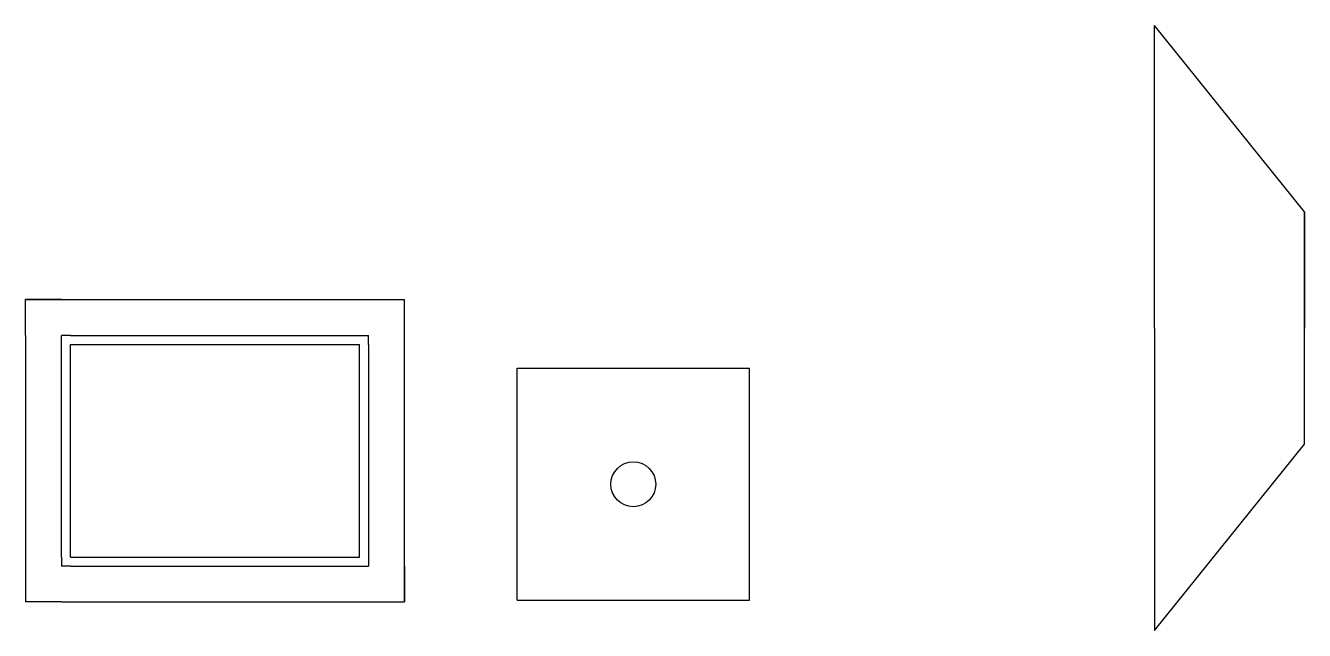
# Model space of a CAD drawing. Header units: inches. Extents: x 2 to 87.4, y 0.2 to 40.6.
import ezdxf

# ---------------------------------------------------------------- set-up
doc = ezdxf.new("R2010")
doc.units = ezdxf.units.IN
doc.header["$MEASUREMENT"] = 0
doc.layers.get('0').update_dxf_attribs({"true_color": 0xc2ced6})

msp = doc.modelspace()

# ---------------------------------------------------------------- linework, layer by layer
for p, q in [((77.356, 20.389), (77.356, 40.589)), ((87.356, 28.139), (77.356, 40.589)), ((87.356, 12.639), (87.356, 28.139)), ((87.356, 28.139), (87.356, 20.389)), ((1.967, 19.892), (1.967, 22.292)), ((4.367, 22.292), (1.967, 22.292)), ((1.967, 22.292), (27.267, 22.292)), ((27.267, 2.092), (27.267, 22.292)), ((1.967, 19.892), (1.967, 2.092)), ((4.367, 5.092), (4.367, 19.892)), ((4.967, 19.892), (4.367, 19.892)), ((4.967, 19.892), (24.867, 19.892)), ((24.867, 19.292), (24.867, 19.892)), ((77.356, 20.389), (77.356, 0.189)), ((4.967, 5.092), (4.967, 19.292)), ((4.967, 19.292), (24.267, 19.292)), ((24.267, 5.092), (24.267, 19.292)), ((24.867, 19.292), (24.867, 4.492)), ((34.795, 2.203), (34.795, 17.703)), ((34.795, 17.703), (50.295, 17.703)), ((50.295, 2.203), (50.295, 17.703)), ((77.356, 0.189), (87.356, 12.639)), ((4.367, 5.092), (4.367, 4.492)), ((4.967, 4.492), (4.367, 4.492)), ((4.967, 5.092), (24.267, 5.092)), ((4.967, 4.492), (24.867, 4.492)), ((27.267, 4.492), (27.267, 2.092)), ((4.367, 2.092), (1.967, 2.092)), ((4.367, 2.092), (27.267, 2.092)), ((34.795, 2.203), (42.545, 2.203)), ((42.545, 2.203), (50.295, 2.203))]:
    msp.add_line(p, q)
msp.add_circle((42.545, 9.953), 1.5)

doc.saveas('drawing.dxf')
